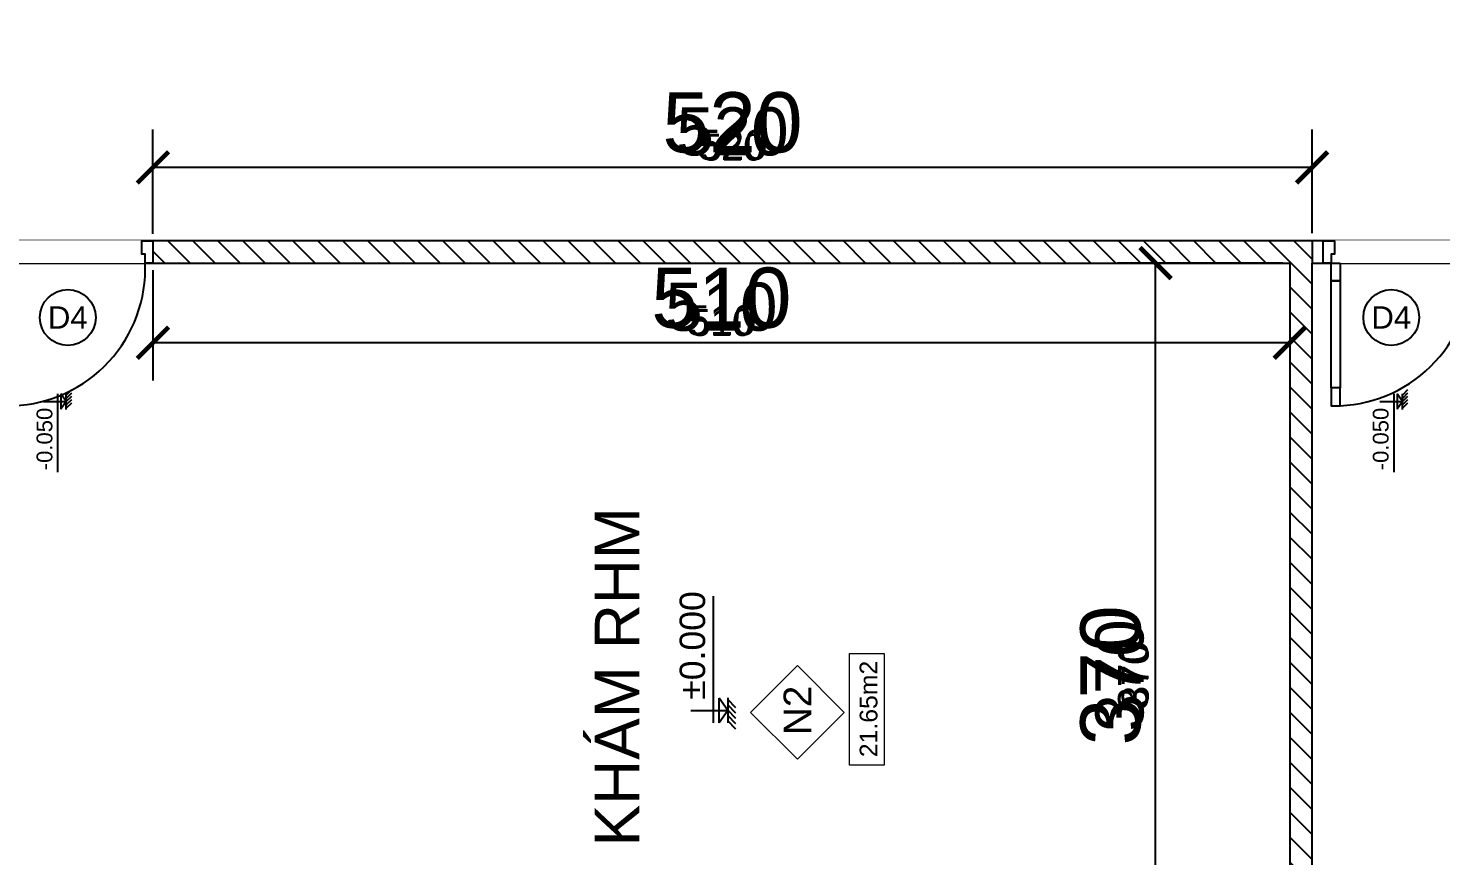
# Model space of a CAD drawing. Header units: millimetres. Extents: x -26398 to 135532, y -376633 to 43268.
# Drawn here: x 42104 to 42738, y -147856 to -147485 of the extents above; entities that cross this region are included whole.
import ezdxf
from ezdxf.enums import TextEntityAlignment as Align

# ---------------------------------------------------------------- set-up
doc = ezdxf.new("R2010")
doc.units = ezdxf.units.MM
for name, color, linetype in [('A-Door', 150, 'Continuous'), ('A5-KICHTHUOC', 251, 'Continuous'), ('cửa', 152, 'Continuous'), ('DIM', 7, 'Continuous'), ('DIM @ 10', 7, 'Continuous'), ('DIM @ 4.5', 7, 'Continuous'), ('DIM @ 5', 7, 'Continuous'), ('DIM @ 8', 7, 'Continuous'), ('NT', 1, 'Continuous'), ('TƯỜNG', 52, 'Continuous')]:
    doc.layers.add(name, color=color, linetype=linetype)
doc.layers.add('A6-GHICHU', color=147, linetype='Continuous', lineweight=20)
doc.styles.add('GHICHU35', font='', dxfattribs={"width": 0.9, "height": 350})
doc.styles.get("Standard").update_dxf_attribs({"font": 'arial.ttf'})
doc.styles.add('TUANH', font='')
doc.styles.get('GHICHU35').set_extended_font_data('VNI-Helve')
doc.styles.get('TUANH').set_extended_font_data('VNI-Helve-Condense', bold=True)
doc.dimstyles.new('SCALE dimmatbang', dxfattribs={"dimscale": 70, "dimtxt": 2.7, "dimasz": 1.4, "dimexe": 1.7, "dimexo": 0.7, "dimtad": 1, "dimtoh": 1, "dimdec": 1, "dimtxsty": 'Standard', "dimblk": 'ARCHTICK', "dimcen": 2.5, "dimclrd": 1, "dimclre": 256, "dimadec": 0, "dimazin": 0, "dimtfac": 1, "dimtdec": 1, "dimtmove": 0, "dimatfit": 3, "dimfxl": 1, "dimarcsym": 0})

# ---------------------------------------------------------------- blocks, each defined once
blk = doc.blocks.new('A$C7DB75F4D')
at = {"layer": 'A-Door'}
for points in [[(625, 740), (625, 660), (665, 660), (665, 740)], [(625, 180), (625, 660), (665, 660), (665, 180)], [(625, 100), (625, 180), (665, 180), (665, 100)], [(35, 100), (35, 60), (50, 60), (50, 50), (50, 0), (0, 0), (0, 100)], [(665, 100), (700, 100), (700, 0), (650, 0), (650, 50), (650, 60), (665, 60)]]:
    blk.add_lwpolyline(points, close=True, dxfattribs=at)
at = {"layer": 'NT', "color": 1}
blk.add_arc((650, 125), 615.5, 92.32782, 182.32782, dxfattribs=at)
blk = doc.blocks.new('CUA (D4)')
blk.add_wipeout([(111639.8, -24571.4), (111640.9, -25321.4), (111742.5, -25321.4), (111742.5, -24571.4)]).dxf.layer = 'TƯỜNG'
blk.add_lwpolyline([(111742.5, -24571.4), (111742.5, -24621.4), (111642.5, -24621.4), (111642.5, -24571.4)], close=True)
at = {"layer": 'cửa', "xscale": -1, "rotation": 270}
blk.add_blockref('A$C7DB75F4D', (111642.5, -25321.4), dxfattribs=at)
blk = doc.blocks.new('1-cote nen')
for p, q in [((-2, 267), (-2, 0)), ((-91, 102), (828, 102)), ((-2, 0), (-91, 63)), ((-91, 63), (88, 63)), ((90, 0), (-91, 0)), ((-2, 0), (88, 63)), ((-137, -60), (-77, 0)), ((-99, -60), (-39, 0)), ((-60, -60), (0, 0)), ((-21, -60), (39, 0)), ((17, -60), (77, 0))]:
    blk.add_line(p, q)
at = {"ltscale": 50, "style": 'GHICHU35', "width": 0.9}
blk.add_attdef('%%P0.000', (75, 164), '', height=187, dxfattribs=at)
blk = doc.blocks.new('_ArchTick')
at = {"color": 0, "linetype": 'ByBlock', "const_width": 0.15}
blk.add_lwpolyline([(-0.5, -0.5), (0.5, 0.5)], dxfattribs=at)
blk = doc.blocks.new('*D6263')
at = {"layer": 'DEFPOINTS', "color": 0, "transparency": 16777216}
for p in [(42609.76, -147590.16), (42670, -147590.16), (42670, -147960.16)]:
    blk.add_point(p, dxfattribs=at)
at = {"layer": 'DIM', "lineweight": -2, "transparency": 16777216}
for p, q in [((42666.85, -147590.16), (42602.11, -147590.16)), ((42666.85, -147960.16), (42602.11, -147960.16))]:
    blk.add_line(p, q, dxfattribs=at)
at = {"layer": 'DIM', "color": 1, "lineweight": -2, "transparency": 16777216}
blk.add_line((42609.76, -147960.16), (42609.76, -147590.16), dxfattribs=at)
at = {"layer": 'DIM', "color": 1, "lineweight": -2, "transparency": 16777216, "xscale": 6.3, "yscale": 6.3, "zscale": 6.3}
for p, rotation in [((42609.76, -147590.16), 90), ((42609.76, -147960.16), 270)]:
    blk.add_blockref('_ArchTick', p, dxfattribs=dict(at, rotation=rotation))
at = {"layer": 'DIM', "color": 0, "transparency": 16777216, "insert": (42600.74, -147775.16), "char_height": 12.15, "attachment_point": 5, "rotation": 90}
blk.add_mtext('370', dxfattribs=at)
blk = doc.blocks.new('*D6264')
at = {"layer": 'DEFPOINTS', "color": 0, "transparency": 16777216}
for p in [(42609.76, -147590.16), (42670, -147590.16), (42670, -147960.16)]:
    blk.add_point(p, dxfattribs=at)
at = {"layer": 'DIM', "lineweight": -2, "transparency": 16777216}
for p, q in [((42663, -147590.16), (42592.76, -147590.16)), ((42663, -147960.16), (42592.76, -147960.16))]:
    blk.add_line(p, q, dxfattribs=at)
at = {"layer": 'DIM', "color": 1, "lineweight": -2, "transparency": 16777216}
blk.add_line((42609.76, -147960.16), (42609.76, -147590.16), dxfattribs=at)
at = {"layer": 'DIM', "color": 1, "lineweight": -2, "transparency": 16777216, "xscale": 14, "yscale": 14, "zscale": 14}
for p, rotation in [((42609.76, -147590.16), 90), ((42609.76, -147960.16), 270)]:
    blk.add_blockref('_ArchTick', p, dxfattribs=dict(at, rotation=rotation))
at = {"layer": 'DIM', "color": 0, "transparency": 16777216, "insert": (42589.71, -147775.16), "char_height": 27, "attachment_point": 5, "rotation": 90}
blk.add_mtext('370', dxfattribs=at)
blk = doc.blocks.new('*D6265')
at = {"layer": 'DEFPOINTS', "color": 0, "transparency": 16777216}
for p in [(42609.76, -147590.16), (42670, -147590.16), (42670, -147960.16)]:
    blk.add_point(p, dxfattribs=at)
at = {"layer": 'DIM', "lineweight": -2, "transparency": 16777216}
for p, q in [((42664.4, -147590.16), (42596.16, -147590.16)), ((42664.4, -147960.16), (42596.16, -147960.16))]:
    blk.add_line(p, q, dxfattribs=at)
at = {"layer": 'DIM', "color": 1, "lineweight": -2, "transparency": 16777216}
blk.add_line((42609.76, -147960.16), (42609.76, -147590.16), dxfattribs=at)
at = {"layer": 'DIM', "color": 1, "lineweight": -2, "transparency": 16777216, "xscale": 11.2, "yscale": 11.2, "zscale": 11.2}
for p, rotation in [((42609.76, -147590.16), 90), ((42609.76, -147960.16), 270)]:
    blk.add_blockref('_ArchTick', p, dxfattribs=dict(at, rotation=rotation))
at = {"layer": 'DIM', "color": 0, "transparency": 16777216, "insert": (42593.72, -147775.16), "char_height": 21.6, "attachment_point": 5, "rotation": 90}
blk.add_mtext('370', dxfattribs=at)
blk = doc.blocks.new('*D6266')
at = {"layer": 'DEFPOINTS', "color": 0, "transparency": 16777216}
for p in [(42609.76, -147590.16), (42670, -147590.16), (42670, -147960.16)]:
    blk.add_point(p, dxfattribs=at)
at = {"layer": 'DIM', "lineweight": -2, "transparency": 16777216}
for p, q in [((42666.5, -147590.16), (42601.26, -147590.16)), ((42666.5, -147960.16), (42601.26, -147960.16))]:
    blk.add_line(p, q, dxfattribs=at)
at = {"layer": 'DIM', "color": 1, "lineweight": -2, "transparency": 16777216}
blk.add_line((42609.76, -147960.16), (42609.76, -147590.16), dxfattribs=at)
at = {"layer": 'DIM', "color": 1, "lineweight": -2, "transparency": 16777216, "xscale": 7, "yscale": 7, "zscale": 7}
for p, rotation in [((42609.76, -147590.16), 90), ((42609.76, -147960.16), 270)]:
    blk.add_blockref('_ArchTick', p, dxfattribs=dict(at, rotation=rotation))
at = {"layer": 'DIM', "color": 0, "transparency": 16777216, "insert": (42599.73, -147775.16), "char_height": 13.5, "attachment_point": 5, "rotation": 90}
blk.add_mtext('370', dxfattribs=at)
blk = doc.blocks.new('*D6273')
at = {"layer": 'DEFPOINTS', "color": 0, "transparency": 16777216}
for p in [(42160, -147590.16), (42670, -147590.16), (42160, -147625.93)]:
    blk.add_point(p, dxfattribs=at)
at = {"layer": 'DIM', "lineweight": -2, "transparency": 16777216}
for p, q in [((42160, -147593.31), (42160, -147633.58)), ((42670, -147593.31), (42670, -147633.58))]:
    blk.add_line(p, q, dxfattribs=at)
at = {"layer": 'DIM', "color": 1, "lineweight": -2, "transparency": 16777216}
blk.add_line((42670, -147625.93), (42160, -147625.93), dxfattribs=at)
at = {"layer": 'DIM', "color": 1, "lineweight": -2, "transparency": 16777216, "xscale": 6.3, "yscale": 6.3, "zscale": 6.3, "rotation": 180}
blk.add_blockref('_ArchTick', (42160, -147625.93), dxfattribs=at)
at = {"layer": 'DIM', "color": 1, "lineweight": -2, "transparency": 16777216, "xscale": 6.3, "yscale": 6.3, "zscale": 6.3}
blk.add_blockref('_ArchTick', (42670, -147625.93), dxfattribs=at)
at = {"layer": 'DIM', "color": 0, "transparency": 16777216, "insert": (42415, -147616.92), "char_height": 12.15, "attachment_point": 5}
blk.add_mtext('510', dxfattribs=at)
blk = doc.blocks.new('*D6274')
at = {"layer": 'DEFPOINTS', "color": 0, "transparency": 16777216}
for p in [(42160, -147590.16), (42670, -147590.16), (42160, -147625.93)]:
    blk.add_point(p, dxfattribs=at)
at = {"layer": 'DIM', "lineweight": -2, "transparency": 16777216}
for p, q in [((42160, -147597.16), (42160, -147642.93)), ((42670, -147597.16), (42670, -147642.93))]:
    blk.add_line(p, q, dxfattribs=at)
at = {"layer": 'DIM', "color": 1, "lineweight": -2, "transparency": 16777216}
blk.add_line((42670, -147625.93), (42160, -147625.93), dxfattribs=at)
at = {"layer": 'DIM', "color": 1, "lineweight": -2, "transparency": 16777216, "xscale": 14, "yscale": 14, "zscale": 14, "rotation": 180}
blk.add_blockref('_ArchTick', (42160, -147625.93), dxfattribs=at)
at = {"layer": 'DIM', "color": 1, "lineweight": -2, "transparency": 16777216, "xscale": 14, "yscale": 14, "zscale": 14}
blk.add_blockref('_ArchTick', (42670, -147625.93), dxfattribs=at)
at = {"layer": 'DIM', "color": 0, "transparency": 16777216, "insert": (42415, -147605.9), "char_height": 27, "attachment_point": 5}
blk.add_mtext('510', dxfattribs=at)
blk = doc.blocks.new('*D6275')
at = {"layer": 'DEFPOINTS', "color": 0, "transparency": 16777216}
for p in [(42160, -147590.16), (42670, -147590.16), (42160, -147625.93)]:
    blk.add_point(p, dxfattribs=at)
at = {"layer": 'DIM', "lineweight": -2, "transparency": 16777216}
for p, q in [((42160, -147595.76), (42160, -147639.53)), ((42670, -147595.76), (42670, -147639.53))]:
    blk.add_line(p, q, dxfattribs=at)
at = {"layer": 'DIM', "color": 1, "lineweight": -2, "transparency": 16777216}
blk.add_line((42670, -147625.93), (42160, -147625.93), dxfattribs=at)
at = {"layer": 'DIM', "color": 1, "lineweight": -2, "transparency": 16777216, "xscale": 11.2, "yscale": 11.2, "zscale": 11.2, "rotation": 180}
blk.add_blockref('_ArchTick', (42160, -147625.93), dxfattribs=at)
at = {"layer": 'DIM', "color": 1, "lineweight": -2, "transparency": 16777216, "xscale": 11.2, "yscale": 11.2, "zscale": 11.2}
blk.add_blockref('_ArchTick', (42670, -147625.93), dxfattribs=at)
at = {"layer": 'DIM', "color": 0, "transparency": 16777216, "insert": (42415, -147609.91), "char_height": 21.6, "attachment_point": 5}
blk.add_mtext('510', dxfattribs=at)
blk = doc.blocks.new('*D6276')
at = {"layer": 'DEFPOINTS', "color": 0, "transparency": 16777216}
for p in [(42160, -147590.16), (42670, -147590.16), (42160, -147625.93)]:
    blk.add_point(p, dxfattribs=at)
at = {"layer": 'DIM', "lineweight": -2, "transparency": 16777216}
for p, q in [((42160, -147593.66), (42160, -147634.43)), ((42670, -147593.66), (42670, -147634.43))]:
    blk.add_line(p, q, dxfattribs=at)
at = {"layer": 'DIM', "color": 1, "lineweight": -2, "transparency": 16777216}
blk.add_line((42670, -147625.93), (42160, -147625.93), dxfattribs=at)
at = {"layer": 'DIM', "color": 1, "lineweight": -2, "transparency": 16777216, "xscale": 7, "yscale": 7, "zscale": 7, "rotation": 180}
blk.add_blockref('_ArchTick', (42160, -147625.93), dxfattribs=at)
at = {"layer": 'DIM', "color": 1, "lineweight": -2, "transparency": 16777216, "xscale": 7, "yscale": 7, "zscale": 7}
blk.add_blockref('_ArchTick', (42670, -147625.93), dxfattribs=at)
at = {"layer": 'DIM', "color": 0, "transparency": 16777216, "insert": (42415, -147615.92), "char_height": 13.5, "attachment_point": 5}
blk.add_mtext('510', dxfattribs=at)
blk = doc.blocks.new('*D6278')
at = {"layer": 'DEFPOINTS', "color": 0, "transparency": 16777216}
for p in [(42160, -147547.26), (42160, -147580.16), (42680, -147579.89)]:
    blk.add_point(p, dxfattribs=at)
at = {"layer": 'DIM', "lineweight": -2, "transparency": 16777216}
for p, q in [((42160, -147577.01), (42160, -147539.61)), ((42680, -147576.74), (42680, -147539.61))]:
    blk.add_line(p, q, dxfattribs=at)
at = {"layer": 'DIM', "color": 1, "lineweight": -2, "transparency": 16777216}
blk.add_line((42680, -147547.26), (42160, -147547.26), dxfattribs=at)
at = {"layer": 'DIM', "color": 1, "lineweight": -2, "transparency": 16777216, "xscale": 6.3, "yscale": 6.3, "zscale": 6.3, "rotation": 180}
blk.add_blockref('_ArchTick', (42160, -147547.26), dxfattribs=at)
at = {"layer": 'DIM', "color": 1, "lineweight": -2, "transparency": 16777216, "xscale": 6.3, "yscale": 6.3, "zscale": 6.3}
blk.add_blockref('_ArchTick', (42680, -147547.26), dxfattribs=at)
at = {"layer": 'DIM', "color": 0, "transparency": 16777216, "insert": (42420, -147538.24), "char_height": 12.15, "attachment_point": 5}
blk.add_mtext('520', dxfattribs=at)
blk = doc.blocks.new('*D6279')
at = {"layer": 'DEFPOINTS', "color": 0, "transparency": 16777216}
for p in [(42160, -147547.26), (42160, -147580.16), (42680, -147579.89)]:
    blk.add_point(p, dxfattribs=at)
at = {"layer": 'DIM', "lineweight": -2, "transparency": 16777216}
for p, q in [((42160, -147573.16), (42160, -147530.26)), ((42680, -147572.89), (42680, -147530.26))]:
    blk.add_line(p, q, dxfattribs=at)
at = {"layer": 'DIM', "color": 1, "lineweight": -2, "transparency": 16777216}
blk.add_line((42680, -147547.26), (42160, -147547.26), dxfattribs=at)
at = {"layer": 'DIM', "color": 1, "lineweight": -2, "transparency": 16777216, "xscale": 14, "yscale": 14, "zscale": 14, "rotation": 180}
blk.add_blockref('_ArchTick', (42160, -147547.26), dxfattribs=at)
at = {"layer": 'DIM', "color": 1, "lineweight": -2, "transparency": 16777216, "xscale": 14, "yscale": 14, "zscale": 14}
blk.add_blockref('_ArchTick', (42680, -147547.26), dxfattribs=at)
at = {"layer": 'DIM', "color": 0, "transparency": 16777216, "insert": (42420, -147527.22), "char_height": 27, "attachment_point": 5}
blk.add_mtext('520', dxfattribs=at)
blk = doc.blocks.new('*D6280')
at = {"layer": 'DEFPOINTS', "color": 0, "transparency": 16777216}
for p in [(42160, -147547.26), (42160, -147580.16), (42680, -147579.89)]:
    blk.add_point(p, dxfattribs=at)
at = {"layer": 'DIM', "lineweight": -2, "transparency": 16777216}
for p, q in [((42160, -147574.56), (42160, -147533.66)), ((42680, -147574.29), (42680, -147533.66))]:
    blk.add_line(p, q, dxfattribs=at)
at = {"layer": 'DIM', "color": 1, "lineweight": -2, "transparency": 16777216}
blk.add_line((42680, -147547.26), (42160, -147547.26), dxfattribs=at)
at = {"layer": 'DIM', "color": 1, "lineweight": -2, "transparency": 16777216, "xscale": 11.2, "yscale": 11.2, "zscale": 11.2, "rotation": 180}
blk.add_blockref('_ArchTick', (42160, -147547.26), dxfattribs=at)
at = {"layer": 'DIM', "color": 1, "lineweight": -2, "transparency": 16777216, "xscale": 11.2, "yscale": 11.2, "zscale": 11.2}
blk.add_blockref('_ArchTick', (42680, -147547.26), dxfattribs=at)
at = {"layer": 'DIM', "color": 0, "transparency": 16777216, "insert": (42420, -147531.23), "char_height": 21.6, "attachment_point": 5}
blk.add_mtext('520', dxfattribs=at)
blk = doc.blocks.new('*D6281')
at = {"layer": 'DEFPOINTS', "color": 0, "transparency": 16777216}
for p in [(42160, -147547.26), (42160, -147580.16), (42680, -147579.89)]:
    blk.add_point(p, dxfattribs=at)
at = {"layer": 'DIM', "lineweight": -2, "transparency": 16777216}
for p, q in [((42160, -147576.66), (42160, -147538.76)), ((42680, -147576.39), (42680, -147538.76))]:
    blk.add_line(p, q, dxfattribs=at)
at = {"layer": 'DIM', "color": 1, "lineweight": -2, "transparency": 16777216}
blk.add_line((42680, -147547.26), (42160, -147547.26), dxfattribs=at)
at = {"layer": 'DIM', "color": 1, "lineweight": -2, "transparency": 16777216, "xscale": 7, "yscale": 7, "zscale": 7, "rotation": 180}
blk.add_blockref('_ArchTick', (42160, -147547.26), dxfattribs=at)
at = {"layer": 'DIM', "color": 1, "lineweight": -2, "transparency": 16777216, "xscale": 7, "yscale": 7, "zscale": 7}
blk.add_blockref('_ArchTick', (42680, -147547.26), dxfattribs=at)
at = {"layer": 'DIM', "color": 0, "transparency": 16777216, "insert": (42420, -147537.24), "char_height": 13.5, "attachment_point": 5}
blk.add_mtext('520', dxfattribs=at)
blk = doc.blocks.new('*U8954')
at = {"layer": 'DIM @ 10'}
dim = blk.add_linear_dim(base=(42609.76, -147590.16), p1=(42670, -147960.16), p2=(42670, -147590.16), angle=90, dimstyle='SCALE dimmatbang', override={"dimscale": 10, "dimtix": 0, "dimtofl": 1, "dimtmove": 0, "dimatfit": 3}, dxfattribs=at)
dim.commit()
dim.dimension.update_dxf_attribs({"geometry": '*D6264', "text_midpoint": (42589.71, -147775.16)})
at = {"layer": 'DIM @ 4.5'}
dim = blk.add_linear_dim(base=(42609.76, -147590.16), p1=(42670, -147960.16), p2=(42670, -147590.16), angle=90, dimstyle='SCALE dimmatbang', override={"dimscale": 4.5, "dimtix": 0, "dimtofl": 1, "dimtmove": 0, "dimatfit": 3}, dxfattribs=at)
dim.commit()
dim.dimension.update_dxf_attribs({"geometry": '*D6263', "text_midpoint": (42600.74, -147775.16)})
at = {"layer": 'DIM @ 5'}
dim = blk.add_linear_dim(base=(42609.76, -147590.16), p1=(42670, -147960.16), p2=(42670, -147590.16), angle=90, dimstyle='SCALE dimmatbang', override={"dimscale": 5, "dimtix": 0, "dimtofl": 1, "dimtmove": 0, "dimatfit": 3}, dxfattribs=at)
dim.commit()
dim.dimension.update_dxf_attribs({"geometry": '*D6266', "text_midpoint": (42599.73, -147775.16)})
at = {"layer": 'DIM @ 8'}
dim = blk.add_linear_dim(base=(42609.76, -147590.16), p1=(42670, -147960.16), p2=(42670, -147590.16), angle=90, dimstyle='SCALE dimmatbang', override={"dimscale": 8, "dimtix": 0, "dimtofl": 1, "dimtmove": 0, "dimatfit": 3}, dxfattribs=at)
dim.commit()
dim.dimension.update_dxf_attribs({"geometry": '*D6265', "text_midpoint": (42593.72, -147775.16)})
blk = doc.blocks.new('*U8956')
at = {"layer": 'DIM @ 10'}
dim = blk.add_linear_dim(base=(42160, -147625.93), p1=(42670, -147590.16), p2=(42160, -147590.16), angle=180, dimstyle='SCALE dimmatbang', override={"dimscale": 10, "dimtix": 0, "dimtofl": 1, "dimtmove": 0, "dimatfit": 3}, dxfattribs=at)
dim.commit()
dim.dimension.update_dxf_attribs({"geometry": '*D6274', "text_midpoint": (42415, -147605.9)})
at = {"layer": 'DIM @ 4.5'}
dim = blk.add_linear_dim(base=(42160, -147625.93), p1=(42670, -147590.16), p2=(42160, -147590.16), angle=180, dimstyle='SCALE dimmatbang', override={"dimscale": 4.5, "dimtix": 0, "dimtofl": 1, "dimtmove": 0, "dimatfit": 3}, dxfattribs=at)
dim.commit()
dim.dimension.update_dxf_attribs({"geometry": '*D6273', "text_midpoint": (42415, -147616.92)})
at = {"layer": 'DIM @ 5'}
dim = blk.add_linear_dim(base=(42160, -147625.93), p1=(42670, -147590.16), p2=(42160, -147590.16), angle=180, dimstyle='SCALE dimmatbang', override={"dimscale": 5, "dimtix": 0, "dimtofl": 1, "dimtmove": 0, "dimatfit": 3}, dxfattribs=at)
dim.commit()
dim.dimension.update_dxf_attribs({"geometry": '*D6276', "text_midpoint": (42415, -147615.92)})
at = {"layer": 'DIM @ 8'}
dim = blk.add_linear_dim(base=(42160, -147625.93), p1=(42670, -147590.16), p2=(42160, -147590.16), angle=180, dimstyle='SCALE dimmatbang', override={"dimscale": 8, "dimtix": 0, "dimtofl": 1, "dimtmove": 0, "dimatfit": 3}, dxfattribs=at)
dim.commit()
dim.dimension.update_dxf_attribs({"geometry": '*D6275', "text_midpoint": (42415, -147609.91)})
blk = doc.blocks.new('*U8957')
at = {"layer": 'DIM @ 10'}
dim = blk.add_linear_dim(base=(42160, -147547.26), p1=(42680, -147579.89), p2=(42160, -147580.16), angle=180, dimstyle='SCALE dimmatbang', override={"dimscale": 10, "dimtix": 0, "dimtofl": 1, "dimtmove": 0, "dimatfit": 3}, dxfattribs=at)
dim.commit()
dim.dimension.update_dxf_attribs({"geometry": '*D6279', "text_midpoint": (42420, -147527.22)})
at = {"layer": 'DIM @ 4.5'}
dim = blk.add_linear_dim(base=(42160, -147547.26), p1=(42680, -147579.89), p2=(42160, -147580.16), angle=180, dimstyle='SCALE dimmatbang', override={"dimscale": 4.5, "dimtix": 0, "dimtofl": 1, "dimtmove": 0, "dimatfit": 3}, dxfattribs=at)
dim.commit()
dim.dimension.update_dxf_attribs({"geometry": '*D6278', "text_midpoint": (42420, -147538.24)})
at = {"layer": 'DIM @ 5'}
dim = blk.add_linear_dim(base=(42160, -147547.26), p1=(42680, -147579.89), p2=(42160, -147580.16), angle=180, dimstyle='SCALE dimmatbang', override={"dimscale": 5, "dimtix": 0, "dimtofl": 1, "dimtmove": 0, "dimatfit": 3}, dxfattribs=at)
dim.commit()
dim.dimension.update_dxf_attribs({"geometry": '*D6281', "text_midpoint": (42420, -147537.24)})
at = {"layer": 'DIM @ 8'}
dim = blk.add_linear_dim(base=(42160, -147547.26), p1=(42680, -147579.89), p2=(42160, -147580.16), angle=180, dimstyle='SCALE dimmatbang', override={"dimscale": 8, "dimtix": 0, "dimtofl": 1, "dimtmove": 0, "dimatfit": 3}, dxfattribs=at)
dim.commit()
dim.dimension.update_dxf_attribs({"geometry": '*D6280', "text_midpoint": (42420, -147531.23)})

msp = doc.modelspace()

# ---------------------------------------------------------------- hatches: boundary and pattern name
at = {"layer": 'TƯỜNG'}
h = msp.add_hatch(dxfattribs=at)
h.set_pattern_fill('ANSI31', color=256, scale=2.5, angle=90)
h.set_pattern_definition([(135, (39708.225, -158367.638), (-5.61266, -5.61266), [])])
h.paths.add_polyline_path([(42075, -147580.16), (42075, -147960.16), (42085, -147960.16), (42085, -147590.16), (42670, -147590.16), (42670, -147960.16), (42680, -147960.16), (42680, -147590.16), (42970, -147590.16), (42970, -147960.16), (42980, -147960.16), (42980, -147590.16), (43270, -147590.16), (43270, -147960.16), (43280, -147960.16), (43280, -147590.16), (44065, -147590.16), (44065, -147960.16), (44075, -147960.16), (44075, -147590.16), (44655, -147590.16), (44655, -147580.16), (44075, -147580.16), (42675, -147580.16)], flags=17)
h.paths.add_polyline_path([(42685, -147370.16), (42685, -147000.16), (42675, -147000.16), (42675, -147370.16), (42085, -147370.16), (42085, -147000.16), (42075, -147000.16), (42075, -147380.16), (42675, -147380.16), (43675, -147380.16), (44655, -147380.16), (44655, -147370.16), (43685, -147370.16), (43685, -147000.16), (43675, -147000.16), (43675, -147370.16)], flags=17)
h.paths.add_polyline_path([(41795, -147960.16), (41795, -147980.16), (44675, -147980.16), (44675, -146980.16), (41775, -146980.16), (41775, -147960.16), (41795, -147960.16), (41795, -147000.16), (44655, -147000.16), (44655, -147960.16)])
h.paths.add_polyline_path([(41775, -147960.16), (41775, -147980.16), (41795, -147980.16), (41795, -147960.16)], flags=17)

# ---------------------------------------------------------------- linework, layer by layer
at = {"layer": 'A6-GHICHU', "ltscale": 0.5}
for points in [[(42472.54, -147815.43), (42472.54, -147765.32), (42487.99, -147765.32), (42487.99, -147815.43)], [(42470.13, -147791.79), (42449.12, -147770.78), (42428.1, -147791.79), (42449.12, -147812.81)]]:
    msp.add_lwpolyline(points, close=True, dxfattribs=at)
at = {"layer": 'TƯỜNG'}
msp.add_lwpolyline([(43280, -147960.16), (43280, -147590.16), (44065, -147590.16), (44065, -147960.16), (44075, -147960.16), (44075, -147590.16), (44655, -147590.16), (44655, -147580.16), (44075, -147580.16), (42675, -147580.16), (42075, -147580.16), (42075, -147960.16), (42085, -147960.16), (42085, -147590.16), (42670, -147590.16), (42670, -147960.16), (42680, -147960.16), (42680, -147590.16), (42970, -147590.16), (42970, -147960.16), (42980, -147960.16), (42980, -147590.16), (43270, -147590.16), (43270, -147960.16)], close=True, dxfattribs=at)

# ---------------------------------------------------------------- block references
at = {"layer": 'A5-KICHTHUOC', "ltscale": 0.5}
ref = msp.add_blockref('1-cote nen', (42417.83, -147790.77), dxfattribs=dict(at, xscale=0.06173531862781493, yscale=0.06173531862781493, zscale=0.06173531862781493, rotation=90))
ref.add_attrib('%%P0.000', '%%P0.000', (42407.71, -147786.11), dxfattribs={"layer": '0', "color": 4, "ltscale": 50, "height": 11.432, "rotation": 90})
at = {"layer": 'DIM'}
msp.add_blockref('*U8954', (0, 0), dxfattribs=at)

# ---------------------------------------------------------------- texts
msp.add_text('KHÁM RHM', height=20, rotation=90).set_placement((42368.2, -147775.79), align=Align.MIDDLE_CENTER)
at = {"layer": 'A6-GHICHU', "ltscale": 0.5, "attachment_point": 5, "rotation": 90, "style": 'TUANH'}
for s, insert, char_height in [('{\\fArial|b0|i0|c163|p34;21\\fArial|b0|i0|c0|p34;.\\fArial|b0|i0|c163|p34;6\\fArial|b0|i0|c0|p34;5m2}', (42481.07, -147790.24), 7.9559), ('{\\fArial|b0|i0|c0|p34;N\\fArial|b0|i0|c163|p34;2}', (42449.09, -147790.86), 12.3835)]:
    msp.add_mtext(s, dxfattribs=dict(at, insert=insert, char_height=char_height))

# ---------------------------------------------------------------- next in the draw order: block references
at = {"layer": 'TƯỜNG', "xscale": -0.1, "yscale": 0.1, "zscale": 0.1, "rotation": 90}
for p in [(39627.87, -136415.91), (40222.87, -136415.91)]:
    msp.add_blockref('CUA (D4)', p, dxfattribs=at)

# ---------------------------------------------------------------- next in the draw order: linework, layer by layer
for centre in [(42121.82, -147614.59), (42715.51, -147614.59)]:
    msp.add_circle(centre, 12.52)

# ---------------------------------------------------------------- next in the draw order: block references
at = {"layer": 'A5-KICHTHUOC', "ltscale": 0.5}
ref = msp.add_blockref('1-cote nen', (42121.15, -147652.36), dxfattribs=dict(at, xscale=-0.03822541714018613, yscale=0.03822541714018613, zscale=0.03822541714018613, rotation=90))
ref.add_attrib('%%P0.000', '-0.050', (42114.89, -147683.13), dxfattribs={"layer": '0', "color": 4, "ltscale": 50, "height": 7.079, "rotation": 90})
ref = msp.add_blockref('1-cote nen', (42720.55, -147652.36), dxfattribs=dict(at, xscale=-0.03822541714018613, yscale=0.03822541714018613, zscale=0.03822541714018613, rotation=90))
ref.add_attrib('%%P0.000', '-0.050', (42714.29, -147683.13), dxfattribs={"layer": '0', "color": 4, "ltscale": 50, "height": 7.079, "rotation": 90})
at = {"layer": 'DIM'}
for name in ['*U8957', '*U8956']:
    msp.add_blockref(name, (0, 0), dxfattribs=at)

# ---------------------------------------------------------------- next in the draw order: texts
at = {"layer": 'TƯỜNG'}
for p in [(42121.82, -147614.59), (42715.51, -147614.59)]:
    msp.add_text('D4', height=10.015, dxfattribs=at).set_placement(p, align=Align.MIDDLE_CENTER)

doc.saveas('drawing.dxf')
